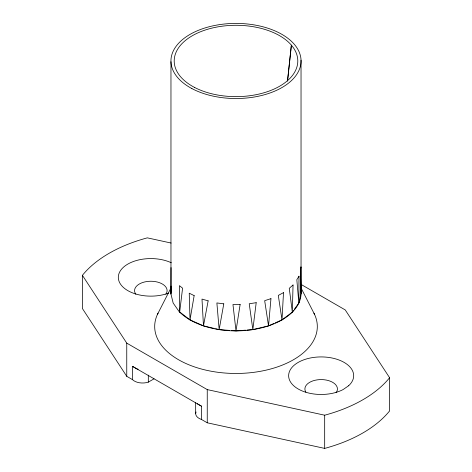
<?xml version="1.0" encoding="UTF-8"?>
<svg xmlns="http://www.w3.org/2000/svg" width="472" height="472" viewBox="0 0 472 472"><rect width="100%" height="100%" fill="white"/><g stroke="black" fill="none" stroke-linecap="round" stroke-linejoin="round"><path stroke-width="0.71" d="M214.17 328.418L203.473 325.857L190.004 319.886L179.024 311.449L173.165 303.053L170.964 294.091L171.035 267.577M170.952 293.33L171.106 286.115M287.566 80.983L291.372 45.123L287.501 80.96M179.667 312.11L182.587 288.185L179.425 285.654L179.667 312.11A65.047 37.553 0 0 0 252.839 329.609L268.527 325.857L273.913 323.467M299.148 301.667L298.835 303.053L294.363 309.278M299.466 300.275L301.047 293.33L300.965 266.851L300.422 269.96L301.047 293.33A65.047 37.553 0 0 1 252.839 329.609L246.98 330.052M157.459 314.376L171.165 287.542M293.555 310.411L292.333 312.11L281.996 319.886L275.259 322.872M171.094 243.039L147.323 237.853A134.29 77.532 0 0 0 82.405 275.329L82.405 308.529L126.756 376.32L132.514 379.647A11.588 6.691 0 0 0 148.32 382.131L154.037 378.827M245.517 330.164L236 330.89L231.61 330.553M229.41 330.388L219.161 329.609L215.598 328.754M82.405 275.329L126.756 343.126L207.249 389.601L324.677 415.207A134.29 77.532 0 0 0 389.595 377.724L345.244 309.933L300.593 284.156M196.045 411.962A11.588 6.691 0 0 0 201.503 419.472L207.249 422.794L324.677 448.4A134.29 77.532 0 0 0 389.595 410.923L389.595 377.724M201.503 419.472L201.503 406.197L132.514 366.366L132.514 379.647M197.243 403.761L201.503 406.197M132.514 366.366L136.744 368.827A11.588 6.691 0 0 0 138.101 369.216M300.835 287.542L314.541 314.376M301.047 293.33L301.036 60.209M324.677 415.207L324.677 448.4M207.249 389.601L207.249 422.794M195.662 402.516L195.662 413.696M170.964 61.72L170.964 294.091M148.32 375.14L148.32 382.131M126.756 343.126L126.756 376.32M313.939 313.142A81.314 46.946 0 0 1 236 373.47A81.314 46.946 0 0 1 158.061 313.142M168.545 293.112A32.527 18.78 0 0 1 125.558 289.177A32.527 18.78 0 0 1 127.847 264.078A32.527 18.78 0 0 1 171.312 262.768M135.812 294.233A16.26 9.387 0 0 1 150.839 281.247A16.26 9.387 0 0 1 165.861 294.233M305.862 392.155A16.26 9.387 0 0 1 321.674 379.588A16.26 9.387 0 0 1 336.088 392.704M298.994 276.214L298.835 303.053L296.829 279.725L298.994 276.214M293.047 284.994L292.333 312.11L289.259 288.303L293.047 284.994M283.501 292.634L281.996 319.886L278.303 295.407L283.501 292.634M270.957 298.664L268.527 325.857L264.668 300.658L270.957 298.664M256.196 302.688L252.839 329.609L249.234 303.762L256.196 302.688M240.136 304.458L236 330.89L232.962 304.54L240.136 304.458M194.157 295.608L190.004 319.886L189.242 293.195L194.157 295.608M223.781 303.844L219.161 329.609L216.878 302.941L223.781 303.844M208.14 300.853L203.473 325.857L201.992 299.083L208.14 300.853M348.596 385.777L343.144 389.536A32.527 18.78 0 0 1 290.144 381.346A32.527 18.78 0 0 1 325.397 357.08A32.527 18.78 0 0 1 348.596 385.777M191.892 88.571A65.047 37.553 0 0 0 299.46 69.219A65.047 37.553 0 0 0 216.648 25.11A65.047 37.553 0 0 0 191.892 88.571M194.476 87.385A61.797 35.677 0 0 0 296.392 68.511A61.797 35.677 0 0 0 217.12 26.992A61.797 35.677 0 0 0 194.476 87.385"/></g></svg>
